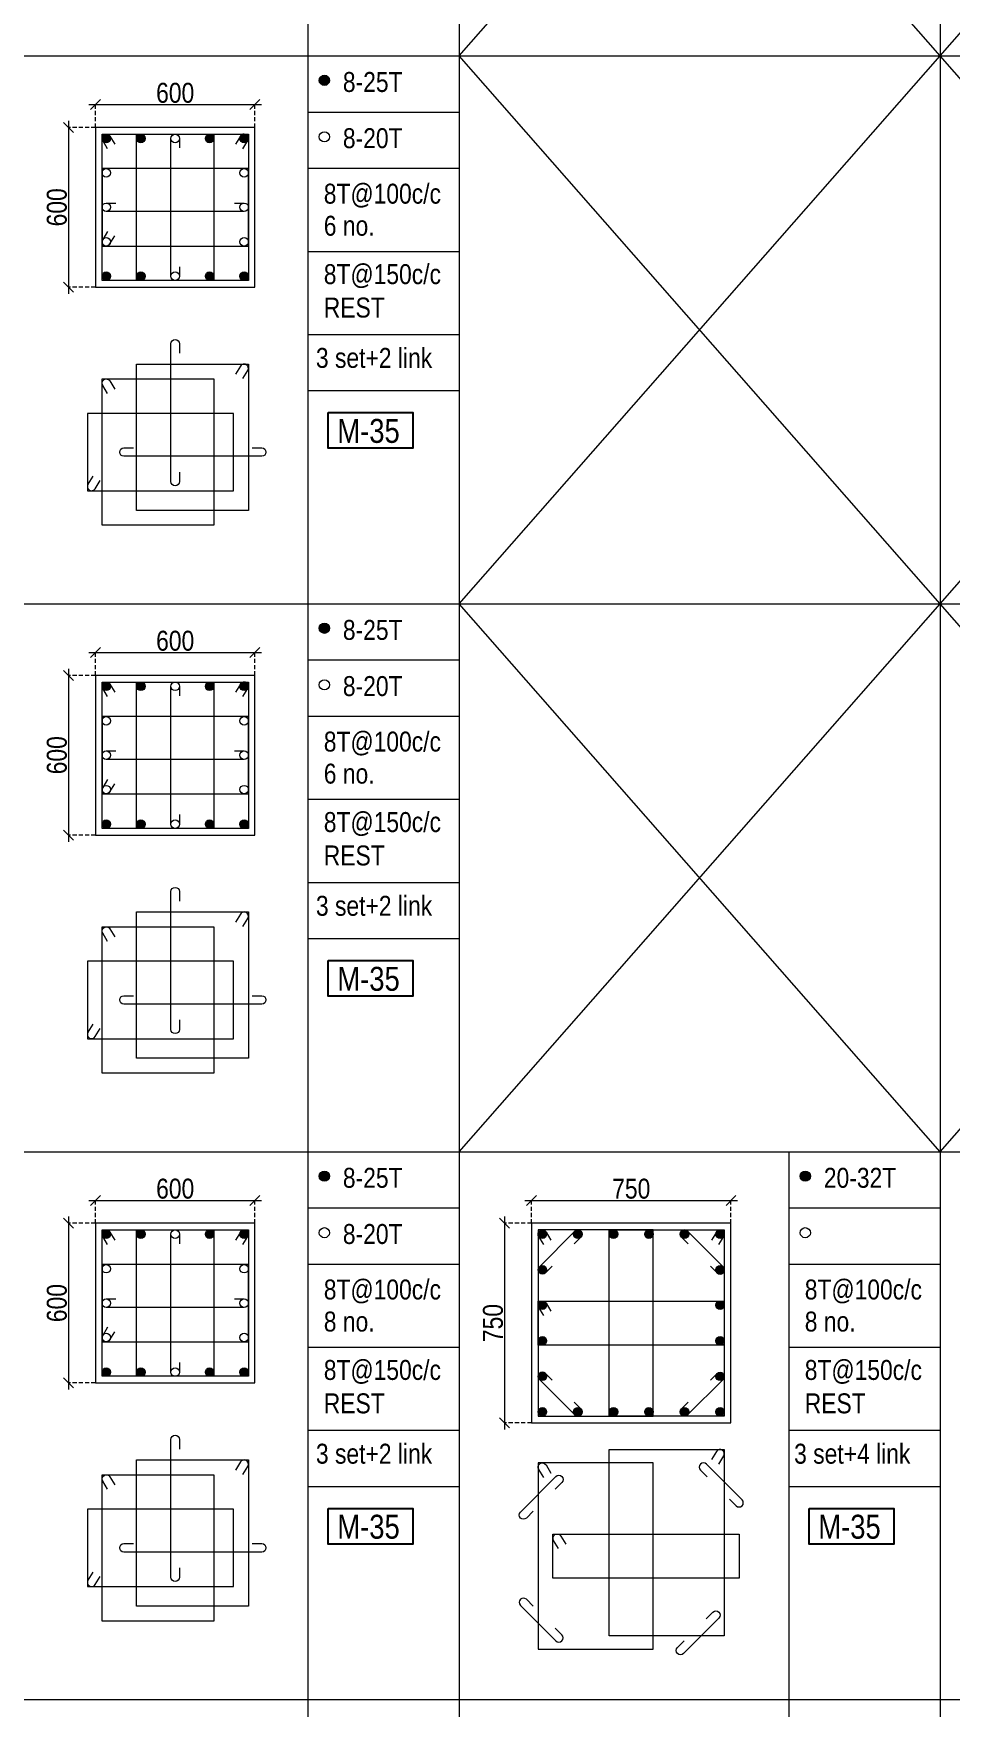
# Model space of a CAD drawing. Header units: millimetres. Extents: x 1112055 to 3390982, y -148532 to 766891.
# Drawn here: x 2734651 to 2748443, y 599864 to 625039 of the extents above; entities that cross this region are included whole.
import ezdxf
from ezdxf.enums import TextEntityAlignment as Align

# ---------------------------------------------------------------- set-up
doc = ezdxf.new("R2010")
doc.units = ezdxf.units.MM
doc.header["$PDMODE"] = 35
doc.header["$PDSIZE"] = -25
doc.linetypes.add('DASHED2', pattern=[0.375, 0.25, -0.125])
doc.linetypes.add('Hidden', pattern=[9.525, 6.35, -3.175])
for name, color, linetype, lineweight in [('B COL. SIZE DIM', 220, 'Continuous', 25), ('B COLSCH', 204, 'Continuous', 20), ('B COLUMN', 1, 'Hidden', 9), ('B STEEL', 34, 'Continuous', 15)]:
    doc.layers.add(name, color=color, linetype=linetype, lineweight=lineweight)
doc.layers.add('B TEXT', color=7, linetype='Continuous')
doc.styles.add('dim inside', font='romans.shx', dxfattribs={"width": 0.8, "height": 125})
doc.styles.add('SWINC', font='swissc.ttf')
doc.dimstyles.new('dim inside', dxfattribs={"dimtxt": 125, "dimasz": 100, "dimexe": 0, "dimexo": 0, "dimgap": 10, "dimtad": 0, "dimdec": 0, "dimzin": 0, "dimdsep": 46, "dimtxsty": 'dim inside', "dimblk": 'SMALL', "dimcen": 0.09, "dimadec": 0, "dimazin": 0, "dimtfac": 1, "dimtdec": 0, "dimtofl": 0, "dimtmove": 0, "dimatfit": 3, "dimfxl": 1, "dimtolj": 1, "dimtzin": 0, "dimarcsym": 2})

# ---------------------------------------------------------------- blocks, each defined once
blk = doc.blocks.new('_Oblique')
at = {"color": 0, "linetype": 'ByBlock', "lineweight": -2}
blk.add_line((-0.5, -0.5), (0.5, 0.5), dxfattribs=at)
blk = doc.blocks.new('*D5477')
at = {"layer": 'B COL. SIZE DIM', "color": 250, "lineweight": 9, "ltscale": 250, "transparency": 16777216}
blk.add_line((2735482, 607490), (2738082, 607490), dxfattribs=at)
at = {"layer": 'B COL. SIZE DIM', "color": 250, "linetype": 'DASHED2', "lineweight": 9, "ltscale": 250, "transparency": 16777216}
for p, q in [((2735582, 607146), (2735582, 607490)), ((2737982, 607146), (2737982, 607490))]:
    blk.add_line(p, q, dxfattribs=at)
at = {"layer": 'Defpoints', "color": 0, "lineweight": 40, "transparency": 16777216}
for p in [(2737982, 607490), (2735582, 607146), (2737982, 607146)]:
    blk.add_point(p, dxfattribs=at)
at = {"layer": 'B COL. SIZE DIM', "color": 250, "lineweight": 9, "transparency": 16777216, "xscale": 150, "yscale": 150, "zscale": 150, "rotation": 180}
blk.add_blockref('_Oblique', (2735582, 607490), dxfattribs=at)
at = {"layer": 'B COL. SIZE DIM', "color": 250, "lineweight": 9, "transparency": 16777216, "xscale": 150, "yscale": 150, "zscale": 150}
blk.add_blockref('_Oblique', (2737982, 607490), dxfattribs=at)
at = {"layer": 'B COL. SIZE DIM', "color": 6, "transparency": 16777216, "insert": (2736782, 607665), "char_height": 300, "attachment_point": 5, "style": 'SWINC'}
blk.add_mtext('\\A1;600', dxfattribs=at)
blk = doc.blocks.new('*D5478')
at = {"layer": 'B COL. SIZE DIM', "color": 250, "lineweight": 9, "ltscale": 250, "transparency": 16777216}
blk.add_line((2735178, 607246), (2735178, 604646), dxfattribs=at)
at = {"layer": 'B COL. SIZE DIM', "color": 250, "linetype": 'DASHED2', "lineweight": 9, "ltscale": 250, "transparency": 16777216}
for p, q in [((2735582, 607146), (2735178, 607146)), ((2735582, 604746), (2735178, 604746))]:
    blk.add_line(p, q, dxfattribs=at)
at = {"layer": 'Defpoints', "color": 0, "lineweight": 40, "transparency": 16777216}
for p in [(2735582, 607146), (2735178, 604746), (2735582, 604746)]:
    blk.add_point(p, dxfattribs=at)
at = {"layer": 'B COL. SIZE DIM', "color": 250, "lineweight": 9, "transparency": 16777216, "xscale": 150, "yscale": 150, "zscale": 150}
for p, rotation in [((2735178, 607146), 90), ((2735178, 604746), 270)]:
    blk.add_blockref('_Oblique', p, dxfattribs=dict(at, rotation=rotation))
at = {"layer": 'B COL. SIZE DIM', "color": 6, "transparency": 16777216, "insert": (2735003, 605946), "char_height": 300, "attachment_point": 5, "rotation": 90, "style": 'SWINC'}
blk.add_mtext('\\A1;600', dxfattribs=at)
blk = doc.blocks.new('*D5479')
at = {"layer": 'B COL. SIZE DIM', "color": 250, "lineweight": 9, "ltscale": 250, "transparency": 16777216}
blk.add_line((2735482, 615730), (2738082, 615730), dxfattribs=at)
at = {"layer": 'B COL. SIZE DIM', "color": 250, "linetype": 'DASHED2', "lineweight": 9, "ltscale": 250, "transparency": 16777216}
for p, q in [((2735582, 615385), (2735582, 615730)), ((2737982, 615385), (2737982, 615730))]:
    blk.add_line(p, q, dxfattribs=at)
at = {"layer": 'Defpoints', "color": 0, "lineweight": 40, "transparency": 16777216}
for p in [(2737982, 615730), (2735582, 615385), (2737982, 615385)]:
    blk.add_point(p, dxfattribs=at)
at = {"layer": 'B COL. SIZE DIM', "color": 250, "lineweight": 9, "transparency": 16777216, "xscale": 150, "yscale": 150, "zscale": 150, "rotation": 180}
blk.add_blockref('_Oblique', (2735582, 615730), dxfattribs=at)
at = {"layer": 'B COL. SIZE DIM', "color": 250, "lineweight": 9, "transparency": 16777216, "xscale": 150, "yscale": 150, "zscale": 150}
blk.add_blockref('_Oblique', (2737982, 615730), dxfattribs=at)
at = {"layer": 'B COL. SIZE DIM', "color": 6, "transparency": 16777216, "insert": (2736782, 615905), "char_height": 300, "attachment_point": 5, "style": 'SWINC'}
blk.add_mtext('\\A1;600', dxfattribs=at)
blk = doc.blocks.new('*D5480')
at = {"layer": 'B COL. SIZE DIM', "color": 250, "lineweight": 9, "ltscale": 250, "transparency": 16777216}
blk.add_line((2735178, 615485), (2735178, 612885), dxfattribs=at)
at = {"layer": 'B COL. SIZE DIM', "color": 250, "linetype": 'DASHED2', "lineweight": 9, "ltscale": 250, "transparency": 16777216}
for p, q in [((2735582, 615385), (2735178, 615385)), ((2735582, 612985), (2735178, 612985))]:
    blk.add_line(p, q, dxfattribs=at)
at = {"layer": 'Defpoints', "color": 0, "lineweight": 40, "transparency": 16777216}
for p in [(2735582, 615385), (2735178, 612985), (2735582, 612985)]:
    blk.add_point(p, dxfattribs=at)
at = {"layer": 'B COL. SIZE DIM', "color": 250, "lineweight": 9, "transparency": 16777216, "xscale": 150, "yscale": 150, "zscale": 150}
for p, rotation in [((2735178, 615385), 90), ((2735178, 612985), 270)]:
    blk.add_blockref('_Oblique', p, dxfattribs=dict(at, rotation=rotation))
at = {"layer": 'B COL. SIZE DIM', "color": 6, "transparency": 16777216, "insert": (2735003, 614185), "char_height": 300, "attachment_point": 5, "rotation": 90, "style": 'SWINC'}
blk.add_mtext('\\A1;600', dxfattribs=at)
blk = doc.blocks.new('*D5481')
at = {"layer": 'B COL. SIZE DIM', "color": 250, "lineweight": 9, "ltscale": 250, "transparency": 16777216}
blk.add_line((2735482, 623970), (2738082, 623970), dxfattribs=at)
at = {"layer": 'B COL. SIZE DIM', "color": 250, "linetype": 'DASHED2', "lineweight": 9, "ltscale": 250, "transparency": 16777216}
for p, q in [((2735582, 623625), (2735582, 623970)), ((2737982, 623625), (2737982, 623970))]:
    blk.add_line(p, q, dxfattribs=at)
at = {"layer": 'Defpoints', "color": 0, "lineweight": 40, "transparency": 16777216}
for p in [(2737982, 623970), (2735582, 623625), (2737982, 623625)]:
    blk.add_point(p, dxfattribs=at)
at = {"layer": 'B COL. SIZE DIM', "color": 250, "lineweight": 9, "transparency": 16777216, "xscale": 150, "yscale": 150, "zscale": 150, "rotation": 180}
blk.add_blockref('_Oblique', (2735582, 623970), dxfattribs=at)
at = {"layer": 'B COL. SIZE DIM', "color": 250, "lineweight": 9, "transparency": 16777216, "xscale": 150, "yscale": 150, "zscale": 150}
blk.add_blockref('_Oblique', (2737982, 623970), dxfattribs=at)
at = {"layer": 'B COL. SIZE DIM', "color": 6, "transparency": 16777216, "insert": (2736782, 624145), "char_height": 300, "attachment_point": 5, "style": 'SWINC'}
blk.add_mtext('\\A1;600', dxfattribs=at)
blk = doc.blocks.new('*D5482')
at = {"layer": 'B COL. SIZE DIM', "color": 250, "lineweight": 9, "ltscale": 250, "transparency": 16777216}
blk.add_line((2735178, 623725), (2735178, 621125), dxfattribs=at)
at = {"layer": 'B COL. SIZE DIM', "color": 250, "linetype": 'DASHED2', "lineweight": 9, "ltscale": 250, "transparency": 16777216}
for p, q in [((2735582, 623625), (2735178, 623625)), ((2735582, 621225), (2735178, 621225))]:
    blk.add_line(p, q, dxfattribs=at)
at = {"layer": 'Defpoints', "color": 0, "lineweight": 40, "transparency": 16777216}
for p in [(2735582, 623625), (2735178, 621225), (2735582, 621225)]:
    blk.add_point(p, dxfattribs=at)
at = {"layer": 'B COL. SIZE DIM', "color": 250, "lineweight": 9, "transparency": 16777216, "xscale": 150, "yscale": 150, "zscale": 150}
for p, rotation in [((2735178, 623625), 90), ((2735178, 621225), 270)]:
    blk.add_blockref('_Oblique', p, dxfattribs=dict(at, rotation=rotation))
at = {"layer": 'B COL. SIZE DIM', "color": 6, "transparency": 16777216, "insert": (2735003, 622425), "char_height": 300, "attachment_point": 5, "rotation": 90, "style": 'SWINC'}
blk.add_mtext('\\A1;600', dxfattribs=at)
blk = doc.blocks.new('*D5487')
at = {"layer": 'B COL. SIZE DIM', "color": 250, "lineweight": 9, "ltscale": 250, "transparency": 16777216}
blk.add_line((2742041, 607490), (2745241, 607490), dxfattribs=at)
at = {"layer": 'B COL. SIZE DIM', "color": 250, "linetype": 'DASHED2', "lineweight": 9, "ltscale": 250, "transparency": 16777216}
for p, q in [((2742141, 607146), (2742141, 607490)), ((2745141, 607146), (2745141, 607490))]:
    blk.add_line(p, q, dxfattribs=at)
at = {"layer": 'Defpoints', "color": 0, "lineweight": 40, "transparency": 16777216}
for p in [(2745141, 607490), (2742141, 607146), (2745141, 607146)]:
    blk.add_point(p, dxfattribs=at)
at = {"layer": 'B COL. SIZE DIM', "color": 250, "lineweight": 9, "transparency": 16777216, "xscale": 150, "yscale": 150, "zscale": 150, "rotation": 180}
blk.add_blockref('_Oblique', (2742141, 607490), dxfattribs=at)
at = {"layer": 'B COL. SIZE DIM', "color": 250, "lineweight": 9, "transparency": 16777216, "xscale": 150, "yscale": 150, "zscale": 150}
blk.add_blockref('_Oblique', (2745141, 607490), dxfattribs=at)
at = {"layer": 'B COL. SIZE DIM', "color": 6, "transparency": 16777216, "insert": (2743641, 607665), "char_height": 300, "attachment_point": 5, "style": 'SWINC'}
blk.add_mtext('\\A1;750', dxfattribs=at)
blk = doc.blocks.new('*D5488')
at = {"layer": 'B COL. SIZE DIM', "color": 250, "lineweight": 9, "ltscale": 250, "transparency": 16777216}
blk.add_line((2741737, 607246), (2741737, 604046), dxfattribs=at)
at = {"layer": 'B COL. SIZE DIM', "color": 250, "linetype": 'DASHED2', "lineweight": 9, "ltscale": 250, "transparency": 16777216}
for p, q in [((2742141, 607146), (2741737, 607146)), ((2742141, 604146), (2741737, 604146))]:
    blk.add_line(p, q, dxfattribs=at)
at = {"layer": 'Defpoints', "color": 0, "lineweight": 40, "transparency": 16777216}
for p in [(2742141, 607146), (2741737, 604146), (2742141, 604146)]:
    blk.add_point(p, dxfattribs=at)
at = {"layer": 'B COL. SIZE DIM', "color": 250, "lineweight": 9, "transparency": 16777216, "xscale": 150, "yscale": 150, "zscale": 150}
for p, rotation in [((2741737, 607146), 90), ((2741737, 604146), 270)]:
    blk.add_blockref('_Oblique', p, dxfattribs=dict(at, rotation=rotation))
at = {"layer": 'B COL. SIZE DIM', "color": 6, "transparency": 16777216, "insert": (2741562, 605646), "char_height": 300, "attachment_point": 5, "rotation": 90, "style": 'SWINC'}
blk.add_mtext('\\A1;750', dxfattribs=at)

msp = doc.modelspace()

# ---------------------------------------------------------------- hatches: boundary and pattern name
at = {"layer": 'B STEEL', "lineweight": 9, "ltscale": 0.5}
h = msp.add_hatch(color=34, dxfattribs=at)
edge = h.paths.add_edge_path()
edge.add_arc((2739025.3, 624334.4), 76.8, 0, 360)
h = msp.add_hatch(color=34, dxfattribs=at)
edge = h.paths.add_edge_path()
edge.add_arc((2735746.2, 623461.2), 64, 0, 360)
at = {"layer": 'B STEEL'}
h = msp.add_hatch(color=34, dxfattribs=at)
edge = h.paths.add_edge_path()
edge.add_arc((2736264.2, 623461.2), 64, 0, 360)
h = msp.add_hatch(color=34, dxfattribs=at)
edge = h.paths.add_edge_path()
edge.add_arc((2737300.1, 623461.2), 64, 0, 360)
at = {"layer": 'B STEEL', "lineweight": 9, "ltscale": 0.5}
h = msp.add_hatch(color=34, dxfattribs=at)
edge = h.paths.add_edge_path()
edge.add_arc((2737818.1, 623461.2), 64, 180, 540, ccw=False)
h = msp.add_hatch(color=34, dxfattribs=at)
edge = h.paths.add_edge_path()
edge.add_arc((2735746.2, 621389.2), 64, 0, 360, ccw=False)
at = {"layer": 'B STEEL'}
h = msp.add_hatch(color=34, dxfattribs=at)
edge = h.paths.add_edge_path()
edge.add_arc((2736264.2, 621389.2), 64, 0, 360)
h = msp.add_hatch(color=34, dxfattribs=at)
edge = h.paths.add_edge_path()
edge.add_arc((2737300.1, 621389.2), 64, 0, 360)
at = {"layer": 'B STEEL', "lineweight": 9, "ltscale": 0.5}
h = msp.add_hatch(color=34, dxfattribs=at)
edge = h.paths.add_edge_path()
edge.add_arc((2737818.1, 621389.2), 64, -180, 180)
h = msp.add_hatch(color=34, dxfattribs=at)
edge = h.paths.add_edge_path()
edge.add_arc((2739025.3, 616094.5), 76.8, 0, 360)
h = msp.add_hatch(color=34, dxfattribs=at)
edge = h.paths.add_edge_path()
edge.add_arc((2735746.2, 615221.3), 64, 0, 360)
at = {"layer": 'B STEEL'}
h = msp.add_hatch(color=34, dxfattribs=at)
edge = h.paths.add_edge_path()
edge.add_arc((2736264.2, 615221.3), 64, 0, 360)
h = msp.add_hatch(color=34, dxfattribs=at)
edge = h.paths.add_edge_path()
edge.add_arc((2737300.1, 615221.3), 64, 0, 360)
at = {"layer": 'B STEEL', "lineweight": 9, "ltscale": 0.5}
h = msp.add_hatch(color=34, dxfattribs=at)
edge = h.paths.add_edge_path()
edge.add_arc((2737818.1, 615221.3), 64, 180, 540, ccw=False)
h = msp.add_hatch(color=34, dxfattribs=at)
edge = h.paths.add_edge_path()
edge.add_arc((2735746.2, 613149.4), 64, 0, 360, ccw=False)
at = {"layer": 'B STEEL'}
h = msp.add_hatch(color=34, dxfattribs=at)
edge = h.paths.add_edge_path()
edge.add_arc((2736264.2, 613149.4), 64, 0, 360)
h = msp.add_hatch(color=34, dxfattribs=at)
edge = h.paths.add_edge_path()
edge.add_arc((2737300.1, 613149.4), 64, 0, 360)
at = {"layer": 'B STEEL', "lineweight": 9, "ltscale": 0.5}
h = msp.add_hatch(color=34, dxfattribs=at)
edge = h.paths.add_edge_path()
edge.add_arc((2737818.1, 613149.4), 64, -180, 180)
h = msp.add_hatch(color=34, dxfattribs=at)
edge = h.paths.add_edge_path()
edge.add_arc((2739025.3, 607854.7), 76.8, 0, 360)
h = msp.add_hatch(color=34, dxfattribs=at)
edge = h.paths.add_edge_path()
edge.add_arc((2746258.9, 607854.7), 76.8, 0, 360)
h = msp.add_hatch(color=34, dxfattribs=at)
edge = h.paths.add_edge_path()
edge.add_arc((2735746.2, 606981.5), 64, 0, 360)
at = {"layer": 'B STEEL'}
h = msp.add_hatch(color=34, dxfattribs=at)
edge = h.paths.add_edge_path()
edge.add_arc((2736264.2, 606981.5), 64, 0, 360)
h = msp.add_hatch(color=34, dxfattribs=at)
edge = h.paths.add_edge_path()
edge.add_arc((2737300.1, 606981.5), 64, 0, 360)
at = {"layer": 'B STEEL', "lineweight": 9, "ltscale": 0.5}
h = msp.add_hatch(color=34, dxfattribs=at)
edge = h.paths.add_edge_path()
edge.add_arc((2737818.1, 606981.5), 64, 180, 540, ccw=False)
h = msp.add_hatch(color=34, dxfattribs=at)
edge = h.paths.add_edge_path()
edge.add_arc((2742304.5, 606981.5), 64, 0, 360)
at = {"layer": 'B STEEL'}
h = msp.add_hatch(color=34, dxfattribs=at)
edge = h.paths.add_edge_path()
edge.add_arc((2742838.9, 606981.5), 64, 0, 360)
h = msp.add_hatch(color=34, dxfattribs=at)
edge = h.paths.add_edge_path()
edge.add_arc((2743373.3, 606981.5), 64, 0, 360)
h = msp.add_hatch(color=34, dxfattribs=at)
edge = h.paths.add_edge_path()
edge.add_arc((2743907.7, 606981.5), 64, 0, 360)
h = msp.add_hatch(color=34, dxfattribs=at)
edge = h.paths.add_edge_path()
edge.add_arc((2744442.1, 606981.5), 64, 0, 360)
at = {"layer": 'B STEEL', "lineweight": 9, "ltscale": 0.5}
h = msp.add_hatch(color=34, dxfattribs=at)
edge = h.paths.add_edge_path()
edge.add_arc((2744976.5, 606981.5), 64, 180, 540, ccw=False)
at = {"layer": 'B STEEL'}
h = msp.add_hatch(color=34, dxfattribs=at)
edge = h.paths.add_edge_path()
edge.add_arc((2742304.5, 606447.1), 64, 0, 360)
h = msp.add_hatch(color=34, dxfattribs=at)
edge = h.paths.add_edge_path()
edge.add_arc((2744976.5, 606447.1), 64, 0, 360)
h = msp.add_hatch(color=34, dxfattribs=at)
edge = h.paths.add_edge_path()
edge.add_arc((2742304.5, 605912.7), 64, 0, 360)
h = msp.add_hatch(color=34, dxfattribs=at)
edge = h.paths.add_edge_path()
edge.add_arc((2744976.5, 605912.7), 64, 0, 360)
h = msp.add_hatch(color=34, dxfattribs=at)
edge = h.paths.add_edge_path()
edge.add_arc((2742304.5, 605378.3), 64, 0, 360)
h = msp.add_hatch(color=34, dxfattribs=at)
edge = h.paths.add_edge_path()
edge.add_arc((2744976.5, 605378.3), 64, 0, 360)
at = {"layer": 'B STEEL', "lineweight": 9, "ltscale": 0.5}
h = msp.add_hatch(color=34, dxfattribs=at)
edge = h.paths.add_edge_path()
edge.add_arc((2735746.2, 604909.5), 64, 0, 360, ccw=False)
at = {"layer": 'B STEEL'}
h = msp.add_hatch(color=34, dxfattribs=at)
edge = h.paths.add_edge_path()
edge.add_arc((2736264.2, 604909.5), 64, 0, 360)
h = msp.add_hatch(color=34, dxfattribs=at)
edge = h.paths.add_edge_path()
edge.add_arc((2737300.1, 604909.5), 64, 0, 360)
at = {"layer": 'B STEEL', "lineweight": 9, "ltscale": 0.5}
h = msp.add_hatch(color=34, dxfattribs=at)
edge = h.paths.add_edge_path()
edge.add_arc((2737818.1, 604909.5), 64, -180, 180)
at = {"layer": 'B STEEL'}
h = msp.add_hatch(color=34, dxfattribs=at)
edge = h.paths.add_edge_path()
edge.add_arc((2742304.5, 604843.9), 64, 0, 360)
h = msp.add_hatch(color=34, dxfattribs=at)
edge = h.paths.add_edge_path()
edge.add_arc((2744976.5, 604843.9), 64, 0, 360)
at = {"layer": 'B STEEL', "lineweight": 9, "ltscale": 0.5}
h = msp.add_hatch(color=34, dxfattribs=at)
edge = h.paths.add_edge_path()
edge.add_arc((2742304.5, 604309.5), 64, 0, 360, ccw=False)
at = {"layer": 'B STEEL'}
h = msp.add_hatch(color=34, dxfattribs=at)
edge = h.paths.add_edge_path()
edge.add_arc((2742838.9, 604309.5), 64, 0, 360)
h = msp.add_hatch(color=34, dxfattribs=at)
edge = h.paths.add_edge_path()
edge.add_arc((2743373.3, 604309.5), 64, 0, 360)
h = msp.add_hatch(color=34, dxfattribs=at)
edge = h.paths.add_edge_path()
edge.add_arc((2743907.7, 604309.5), 64, 0, 360)
h = msp.add_hatch(color=34, dxfattribs=at)
edge = h.paths.add_edge_path()
edge.add_arc((2744442.1, 604309.5), 64, 0, 360)
at = {"layer": 'B STEEL', "lineweight": 9, "ltscale": 0.5}
h = msp.add_hatch(color=34, dxfattribs=at)
edge = h.paths.add_edge_path()
edge.add_arc((2744976.5, 604309.5), 64, -180, 180)

# ---------------------------------------------------------------- linework, layer by layer
at = {"layer": 'B COLSCH', "color": 250, "lineweight": 0}
for p, q in [((2741053.4, 649422.2), (2741053.4, 574628.3)), ((2748287, 649422.2), (2748287, 574628.3)), ((2738779.1, 641182.4), (2738779.1, 583503.5)), ((2686433.2, 624702.7), (2815548.4, 624702.7)), ((2738779.1, 623857.7), (2741053.4, 623857.7)), ((2738779.1, 623012.7), (2741053.4, 623012.7)), ((2738779.1, 621762.9), (2741053.4, 621762.9)), ((2738779.1, 620513.1), (2741053.4, 620513.1)), ((2738779.1, 619668.2), (2741053.4, 619668.2)), ((2686433.2, 616462.8), (2815548.4, 616462.8)), ((2738779.1, 615617.8), (2741053.4, 615617.8)), ((2738779.1, 614772.8), (2741053.4, 614772.8)), ((2738779.1, 613523.1), (2741053.4, 613523.1)), ((2738779.1, 612273.3), (2741053.4, 612273.3)), ((2738779.1, 611428.3), (2741053.4, 611428.3)), ((2686433.2, 608223), (2815548.4, 608223)), ((2746012.6, 608223), (2746012.6, 583503.5)), ((2738779.1, 607378), (2741053.4, 607378)), ((2746012.6, 607378), (2748287, 607378)), ((2738779.1, 606533), (2741053.4, 606533)), ((2746012.6, 606533), (2748287, 606533)), ((2738779.1, 605283.2), (2741053.4, 605283.2)), ((2746012.6, 605283.2), (2748287, 605283.2)), ((2738779.1, 604033.5), (2741053.4, 604033.5)), ((2746012.6, 604033.5), (2748287, 604033.5)), ((2738779.1, 603188.5), (2741053.4, 603188.5)), ((2746012.6, 603188.5), (2748287, 603188.5)), ((2686433.2, 599983.1), (2815548.4, 599983.1))]:
    msp.add_line(p, q, dxfattribs=at)
for points in [[(2748287, 608223), (2748287, 608223), (2741053.4, 616462.8), (2748287, 624702.7), (2741053.4, 632942.5)], [(2741053.4, 608223), (2741053.4, 608223), (2748287, 616462.8), (2741053.4, 624702.7), (2748287, 632942.5)], [(2755520.5, 608223), (2755520.5, 608223), (2748287, 616462.8), (2755520.5, 624702.7), (2748287, 632942.5)], [(2748287, 608223), (2748287, 608223), (2755520.5, 616462.8), (2748287, 624702.7), (2755520.5, 632942.5)]]:
    msp.add_lwpolyline(points, dxfattribs=at)
at = {"layer": 'B COLUMN', "color": 1, "linetype": 'ByBlock', "lineweight": 20}
for points in [[(2735582.2, 621225.2), (2737982.2, 621225.2), (2737982.2, 623625.2), (2735582.2, 623625.2)], [(2735582.2, 612985.4), (2737982.2, 612985.4), (2737982.2, 615385.4), (2735582.2, 615385.4)], [(2735582.2, 604745.5), (2737982.2, 604745.5), (2737982.2, 607145.5), (2735582.2, 607145.5)], [(2742140.5, 604145.5), (2745140.5, 604145.5), (2745140.5, 607145.5), (2742140.5, 607145.5)]]:
    msp.add_lwpolyline(points, close=True, dxfattribs=at)
at = {"layer": 'B STEEL', "color": 34, "lineweight": 9, "ltscale": 0.5}
for points in [[(2735766.4, 623306.2), (2735691.7, 623427.6, -1), (2735800.7, 623494.7), (2735875.5, 623373.3)], [(2736846.2, 621531.9), (2736846.2, 621389.2, -1), (2736718.1, 621389.2), (2736718.1, 623461.2, -1), (2736846.2, 623461.2), (2736846.2, 623318.5)], [(2737797.9, 623306.2), (2737872.7, 623427.6, 1), (2737763.6, 623494.7), (2737688.9, 623373.3)], [(2737675.5, 622489.2), (2737818.1, 622489.2, -1), (2737818.1, 622361.2), (2735746.2, 622361.2, -1), (2735746.2, 622489.2), (2735888.8, 622489.2)], [(2735766.4, 622062.3), (2735691.7, 621940.8, 1), (2735800.7, 621873.7), (2735875.5, 621995.1)], [(2736846.2, 618444.4), (2736846.2, 618301.7, -1), (2736718.1, 618301.7), (2736718.1, 620373.7, -1), (2736846.2, 620373.7), (2736846.2, 620231.1)], [(2735766.4, 619625.3), (2735691.7, 619746.8, -1), (2735800.7, 619813.9), (2735875.5, 619692.4)], [(2737797.9, 619848.4), (2737872.7, 619969.9, 1), (2737763.6, 620037), (2737688.9, 619915.5)], [(2737941.1, 618808.4), (2738083.7, 618808.4, -1), (2738083.7, 618680.3), (2736011.7, 618680.3, -1), (2736011.7, 618808.4), (2736154.4, 618808.4)], [(2735545.1, 618381.4), (2735470.4, 618259.9, 1), (2735579.4, 618192.8), (2735654.2, 618314.3)], [(2735766.4, 615066.3), (2735691.7, 615187.8, -1), (2735800.7, 615254.9), (2735875.5, 615133.4)], [(2736846.2, 613292), (2736846.2, 613149.4, -1), (2736718.1, 613149.4), (2736718.1, 615221.3, -1), (2736846.2, 615221.3), (2736846.2, 615078.7)], [(2737797.9, 615066.3), (2737872.7, 615187.8, 1), (2737763.6, 615254.9), (2737688.9, 615133.4)], [(2737675.5, 614249.4), (2737818.1, 614249.4, -1), (2737818.1, 614121.3), (2735746.2, 614121.3, -1), (2735746.2, 614249.4), (2735888.8, 614249.4)], [(2735766.4, 613822.4), (2735691.7, 613700.9, 1), (2735800.7, 613633.8), (2735875.5, 613755.3)], [(2736846.2, 610204.5), (2736846.2, 610061.9, -1), (2736718.1, 610061.9), (2736718.1, 612133.9, -1), (2736846.2, 612133.9), (2736846.2, 611991.2)], [(2737797.9, 611608.5), (2737872.7, 611730, 1), (2737763.6, 611797.1), (2737688.9, 611675.6)], [(2735766.4, 611385.5), (2735691.7, 611506.9, -1), (2735800.7, 611574.1), (2735875.5, 611452.6)], [(2737941.1, 610568.5), (2738083.7, 610568.5, -1), (2738083.7, 610440.5), (2736011.7, 610440.5, -1), (2736011.7, 610568.5), (2736154.4, 610568.5)], [(2735545.1, 610141.6), (2735470.4, 610020.1, 1), (2735579.4, 609953), (2735654.2, 610074.5)], [(2735766.4, 606826.5), (2735691.7, 606947.9, -1), (2735800.7, 607015.1), (2735875.5, 606893.6)], [(2736846.2, 605052.2), (2736846.2, 604909.5, -1), (2736718.1, 604909.5), (2736718.1, 606981.5, -1), (2736846.2, 606981.5), (2736846.2, 606838.9)], [(2737797.9, 606826.5), (2737872.7, 606947.9, 1), (2737763.6, 607015.1), (2737688.9, 606893.6)], [(2742324.8, 606826.5), (2742250, 606947.9, -1), (2742359.1, 607015.1), (2742433.8, 606893.6)], [(2742450.7, 606502.7), (2742349.8, 606401.8, -1), (2742259.3, 606492.4), (2742793.7, 607026.8, -1), (2742884.2, 606936.2), (2742783.3, 606835.4)], [(2744830.4, 606502.7), (2744931.2, 606401.8, 1), (2745021.8, 606492.4), (2744487.4, 607026.8, 1), (2744396.8, 606936.2), (2744497.7, 606835.4)], [(2744956.3, 606826.5), (2745031, 606947.9, 1), (2744922, 607015.1), (2744847.2, 606893.6)], [(2737675.5, 606009.5), (2737818.1, 606009.5, -1), (2737818.1, 605881.5), (2735746.2, 605881.5, -1), (2735746.2, 606009.5), (2735888.8, 606009.5)], [(2742324.8, 605757.7), (2742250, 605879.2, -1), (2742359.1, 605946.3), (2742433.8, 605824.8)], [(2735766.4, 605582.6), (2735691.7, 605461.1, 1), (2735800.7, 605394), (2735875.5, 605515.5)], [(2742450.7, 604788.3), (2742349.8, 604889.2, 1), (2742259.3, 604798.7), (2742793.7, 604264.3, 1), (2742884.2, 604354.8), (2742783.3, 604455.7)], [(2744830.4, 604788.3), (2744931.2, 604889.2, -1), (2745021.8, 604798.7), (2744487.4, 604264.3, -1), (2744396.8, 604354.8), (2744497.7, 604455.7)], [(2736846.2, 601964.7), (2736846.2, 601822, -1), (2736718.1, 601822), (2736718.1, 603894, -1), (2736846.2, 603894), (2736846.2, 603751.4)], [(2744956.3, 603525.3), (2745031, 603646.7, 1), (2744922, 603713.9), (2744847.2, 603592.4)], [(2737797.9, 603368.7), (2737872.7, 603490.2, 1), (2737763.6, 603557.3), (2737688.9, 603435.8)], [(2742324.8, 603322.9), (2742250, 603444.4, -1), (2742359.1, 603511.5), (2742433.8, 603390)], [(2745116.3, 602999.1), (2745217.2, 602898.3, 1), (2745307.7, 602988.8), (2744773.3, 603523.2, 1), (2744682.8, 603432.7), (2744783.7, 603331.8)], [(2735766.4, 603145.6), (2735691.7, 603267.1, -1), (2735800.7, 603334.2), (2735875.5, 603212.7)], [(2742164.7, 602814.6), (2742063.9, 602713.7, -1), (2741973.3, 602804.2), (2742507.7, 603338.6, -1), (2742598.3, 603248.1), (2742497.4, 603147.2)], [(2742547.9, 602254.1), (2742473.2, 602375.6, -1), (2742582.2, 602442.7), (2742657, 602321.2)], [(2737941.1, 602328.7), (2738083.7, 602328.7, -1), (2738083.7, 602200.7), (2736011.7, 602200.7, -1), (2736011.7, 602328.7), (2736154.4, 602328.7)], [(2735545.1, 601901.7), (2735470.4, 601780.2, 1), (2735579.4, 601713.1), (2735654.2, 601834.6)], [(2742164.7, 601390.3), (2742063.9, 601491.1, 1), (2741973.3, 601400.6), (2742507.7, 600866.2, 1), (2742598.3, 600956.7), (2742497.4, 601057.6)], [(2744768.9, 601199.2), (2744869.7, 601300, -1), (2744960.3, 601209.5), (2744425.9, 600675.1, -1), (2744335.4, 600765.6), (2744436.2, 600866.5)]]:
    msp.add_lwpolyline(points, format="xyb", dxfattribs=at)
for points in [[(2737364.2, 623525.2), (2737364.2, 621325.2), (2735682.2, 621325.2), (2735682.2, 623525.2)], [(2737882.2, 623525.2), (2737882.2, 621325.2), (2736200.1, 621325.2), (2736200.1, 623525.2)], [(2735682.2, 621843.2), (2737882.2, 621843.2), (2737882.2, 623007.2), (2735682.2, 623007.2)], [(2737364.2, 619844.4), (2737364.2, 617644.4), (2735682.2, 617644.4), (2735682.2, 619844.4)], [(2737882.2, 620067.4), (2737882.2, 617867.4), (2736200.1, 617867.4), (2736200.1, 620067.4)], [(2735460.9, 618162.3), (2737660.9, 618162.3), (2737660.9, 619326.4), (2735460.9, 619326.4)], [(2737364.2, 615285.4), (2737364.2, 613085.4), (2735682.2, 613085.4), (2735682.2, 615285.4)], [(2737882.2, 615285.4), (2737882.2, 613085.4), (2736200.1, 613085.4), (2736200.1, 615285.4)], [(2735682.2, 613603.4), (2737882.2, 613603.4), (2737882.2, 614767.4), (2735682.2, 614767.4)], [(2737882.2, 611827.6), (2737882.2, 609627.6), (2736200.1, 609627.6), (2736200.1, 611827.6)], [(2737364.2, 611604.5), (2737364.2, 609404.5), (2735682.2, 609404.5), (2735682.2, 611604.5)], [(2735460.9, 609922.5), (2737660.9, 609922.5), (2737660.9, 611086.5), (2735460.9, 611086.5)], [(2737364.2, 607045.5), (2737364.2, 604845.5), (2735682.2, 604845.5), (2735682.2, 607045.5)], [(2737882.2, 607045.5), (2737882.2, 604845.5), (2736200.1, 604845.5), (2736200.1, 607045.5)], [(2742240.5, 604245.5), (2743971.7, 604245.5), (2743971.7, 607045.5), (2742240.5, 607045.5)], [(2745040.5, 604245.5), (2743309.3, 604245.5), (2743309.3, 607045.5), (2745040.5, 607045.5)], [(2735682.2, 605363.5), (2737882.2, 605363.5), (2737882.2, 606527.5), (2735682.2, 606527.5)], [(2742240.5, 605976.7), (2745040.5, 605976.7), (2745040.5, 605314.3), (2742240.5, 605314.3)], [(2745040.5, 600944.3), (2743309.3, 600944.3), (2743309.3, 603744.3), (2745040.5, 603744.3)], [(2737882.2, 603587.7), (2737882.2, 601387.7), (2736200.1, 601387.7), (2736200.1, 603587.7)], [(2742240.5, 600741.9), (2743971.7, 600741.9), (2743971.7, 603541.9), (2742240.5, 603541.9)], [(2737364.2, 603364.7), (2737364.2, 601164.7), (2735682.2, 601164.7), (2735682.2, 603364.7)], [(2735460.9, 601682.7), (2737660.9, 601682.7), (2737660.9, 602846.7), (2735460.9, 602846.7)], [(2742463.7, 602473.2), (2745263.7, 602473.2), (2745263.7, 601810.7), (2742463.7, 601810.7)]]:
    msp.add_lwpolyline(points, close=True, dxfattribs=at)
for centre, radius in [((2739025.3, 624334.4), 76.8), ((2735746.2, 623461.2), 64), ((2736264.2, 623461.2), 64), ((2736782.2, 623461.2), 64), ((2737300.1, 623461.2), 64), ((2737818.1, 623461.2), 64), ((2739025.3, 623484.1), 76.8), ((2735746.2, 622943.2), 64), ((2737818.1, 622943.2), 64), ((2735746.2, 622425.2), 64), ((2737818.1, 622425.2), 64), ((2735746.2, 621907.2), 64), ((2737818.1, 621907.2), 64), ((2735746.2, 621389.2), 64), ((2736264.2, 621389.2), 64), ((2736782.2, 621389.2), 64), ((2737300.1, 621389.2), 64), ((2737818.1, 621389.2), 64), ((2739025.3, 616094.5), 76.8), ((2735746.2, 615221.3), 64), ((2736264.2, 615221.3), 64), ((2736782.2, 615221.3), 64), ((2737300.1, 615221.3), 64), ((2737818.1, 615221.3), 64), ((2739025.3, 615244.3), 76.8), ((2735746.2, 614703.4), 64), ((2737818.1, 614703.4), 64), ((2735746.2, 614185.4), 64), ((2737818.1, 614185.4), 64), ((2735746.2, 613667.4), 64), ((2737818.1, 613667.4), 64), ((2735746.2, 613149.4), 64), ((2736264.2, 613149.4), 64), ((2736782.2, 613149.4), 64), ((2737300.1, 613149.4), 64), ((2737818.1, 613149.4), 64), ((2739025.3, 607854.7), 76.8), ((2746258.9, 607854.7), 76.8), ((2735746.2, 606981.5), 64), ((2736264.2, 606981.5), 64), ((2736782.2, 606981.5), 64), ((2737300.1, 606981.5), 64), ((2737818.1, 606981.5), 64), ((2739025.3, 607004.4), 76.8), ((2742304.5, 606981.5), 64), ((2742838.9, 606981.5), 64), ((2743373.3, 606981.5), 64), ((2743907.7, 606981.5), 64), ((2744442.1, 606981.5), 64), ((2744976.5, 606981.5), 64), ((2746258.9, 607004.4), 76.8), ((2735746.2, 606463.5), 64), ((2737818.1, 606463.5), 64), ((2742304.5, 606447.1), 64), ((2744976.5, 606447.1), 64), ((2735746.2, 605945.5), 64), ((2737818.1, 605945.5), 64), ((2742304.5, 605912.7), 64), ((2744976.5, 605912.7), 64), ((2735746.2, 605427.5), 64), ((2737818.1, 605427.5), 64), ((2742304.5, 605378.3), 64), ((2744976.5, 605378.3), 64), ((2735746.2, 604909.5), 64), ((2736264.2, 604909.5), 64), ((2736782.2, 604909.5), 64), ((2737300.1, 604909.5), 64), ((2737818.1, 604909.5), 64), ((2742304.5, 604843.9), 64), ((2744976.5, 604843.9), 64), ((2742304.5, 604309.5), 64), ((2742838.9, 604309.5), 64), ((2743373.3, 604309.5), 64), ((2743907.7, 604309.5), 64), ((2744442.1, 604309.5), 64), ((2744976.5, 604309.5), 64)]:
    msp.add_circle(centre, radius, dxfattribs=at)
at = {"layer": 'B TEXT', "color": 1}
for points in [[(2739082.7, 619339.1), (2740357.3, 619339.1), (2740357.3, 618801.1), (2739082.7, 618801.1)], [(2739082.7, 611099.3), (2740357.3, 611099.3), (2740357.3, 610561.3), (2739082.7, 610561.3)], [(2739082.7, 602859.4), (2740357.3, 602859.4), (2740357.3, 602321.5), (2739082.7, 602321.5)], [(2746316.3, 602859.4), (2747590.9, 602859.4), (2747590.9, 602321.5), (2746316.3, 602321.5)]]:
    msp.add_lwpolyline(points, close=True, dxfattribs=at)

# ---------------------------------------------------------------- texts
at = {"layer": 'B TEXT', "style": 'SWINC'}
for s, p in [('8-25T', (2739303.9, 624159.8)), ('8-20T', (2739303.9, 623314.8)), ('8T@100c/c', (2739016.9, 622480)), ('6 no.', (2739016.9, 621998.2)), ('8T@150c/c', (2739016.9, 621270.1)), ('REST', (2739016.9, 620767.7)), ('3 set+2 link', (2738898.6, 620010.7)), ('8-25T', (2739303.9, 615920)), ('8-20T', (2739303.9, 615075)), ('8T@100c/c', (2739016.9, 614240.1)), ('6 no.', (2739016.9, 613758.4)), ('8T@150c/c', (2739016.9, 613030.2)), ('REST', (2739016.9, 612527.9)), ('3 set+2 link', (2738898.6, 611770.8)), ('8-25T', (2739303.9, 607680.1)), ('20-32T', (2746537.4, 607680.1)), ('8-20T', (2739303.9, 606835.1)), ('8T@100c/c', (2739016.9, 606000.3)), ('8T@100c/c', (2746250.5, 606000.3)), ('8 no.', (2739016.9, 605518.5)), ('8 no.', (2746250.5, 605518.5)), ('8T@150c/c', (2739016.9, 604790.4)), ('8T@150c/c', (2746250.5, 604790.4)), ('REST', (2739016.9, 604288)), ('REST', (2746250.5, 604288)), ('3 set+2 link', (2738898.6, 603531)), ('3 set+4 link', (2746090.8, 603531))]:
    msp.add_text(s, height=300, dxfattribs=at).set_placement(p)
at = {"layer": 'B TEXT', "color": 1, "style": 'SWINC'}
for p in [(2739220.1, 618774.6), (2739220.1, 610534.8), (2739220.1, 602294.9), (2746453.6, 602294.9)]:
    msp.add_text('M-35', height=360, dxfattribs=at).set_placement(p, align=Align.BOTTOM_LEFT)

# ---------------------------------------------------------------- dimensions: what is measured, and where the dimension line sits
at = {"layer": 'B COL. SIZE DIM', "color": 250, "ltscale": 250}
for base, p1, p2, picture, middle in [((2737982.2, 623970.2), (2735582.2, 623625.2), (2737982.2, 623625.2), '*D5481', (2736782.2, 624145.2)), ((2737982.2, 615730.3), (2735582.2, 615385.4), (2737982.2, 615385.4), '*D5479', (2736782.2, 615905.3)), ((2737982.2, 607490.5), (2735582.2, 607145.5), (2737982.2, 607145.5), '*D5477', (2736782.2, 607665.5)), ((2745140.5, 607490.5), (2742140.5, 607145.5), (2745140.5, 607145.5), '*D5487', (2743640.5, 607665.5))]:
    dim = msp.add_linear_dim(base=base, p1=p1, p2=p2, dimstyle='dim inside', override={"dimtxt": 300, "dimasz": 150, "dimgap": 25, "dimtad": 3, "dimlfac": 0.25, "dimtxsty": 'SWINC', "dimblk1": 'Oblique', "dimblk2": 'Oblique', "dimsah": 1, "dimdle": 100, "dimclrd": 250, "dimclre": 250, "dimclrt": 6, "dimfxl": 1000, "dimlwd": 9, "dimlwe": 9}, dxfattribs=at)
    dim.commit()
    dim.dimension.update_dxf_attribs({"geometry": picture, "text_midpoint": middle})
for base, p1, p2, picture, middle in [((2735178.3, 621225.2), (2735582.2, 623625.2), (2735582.2, 621225.2), '*D5482', (2735003.3, 622425.2)), ((2735178.3, 612985.4), (2735582.2, 615385.4), (2735582.2, 612985.4), '*D5480', (2735003.3, 614185.4)), ((2735178.3, 604745.5), (2735582.2, 607145.5), (2735582.2, 604745.5), '*D5478', (2735003.3, 605945.5)), ((2741736.6, 604145.5), (2742140.5, 607145.5), (2742140.5, 604145.5), '*D5488', (2741561.6, 605645.5))]:
    dim = msp.add_linear_dim(base=base, p1=p1, p2=p2, angle=90, dimstyle='dim inside', override={"dimtxt": 300, "dimasz": 150, "dimgap": 25, "dimtad": 3, "dimlfac": 0.25, "dimtxsty": 'SWINC', "dimblk1": 'Oblique', "dimblk2": 'Oblique', "dimsah": 1, "dimdle": 100, "dimclrd": 250, "dimclre": 250, "dimclrt": 6, "dimfxl": 1000, "dimlwd": 9, "dimlwe": 9}, dxfattribs=at)
    dim.commit()
    dim.dimension.update_dxf_attribs({"geometry": picture, "text_midpoint": middle})

doc.saveas('drawing.dxf')
